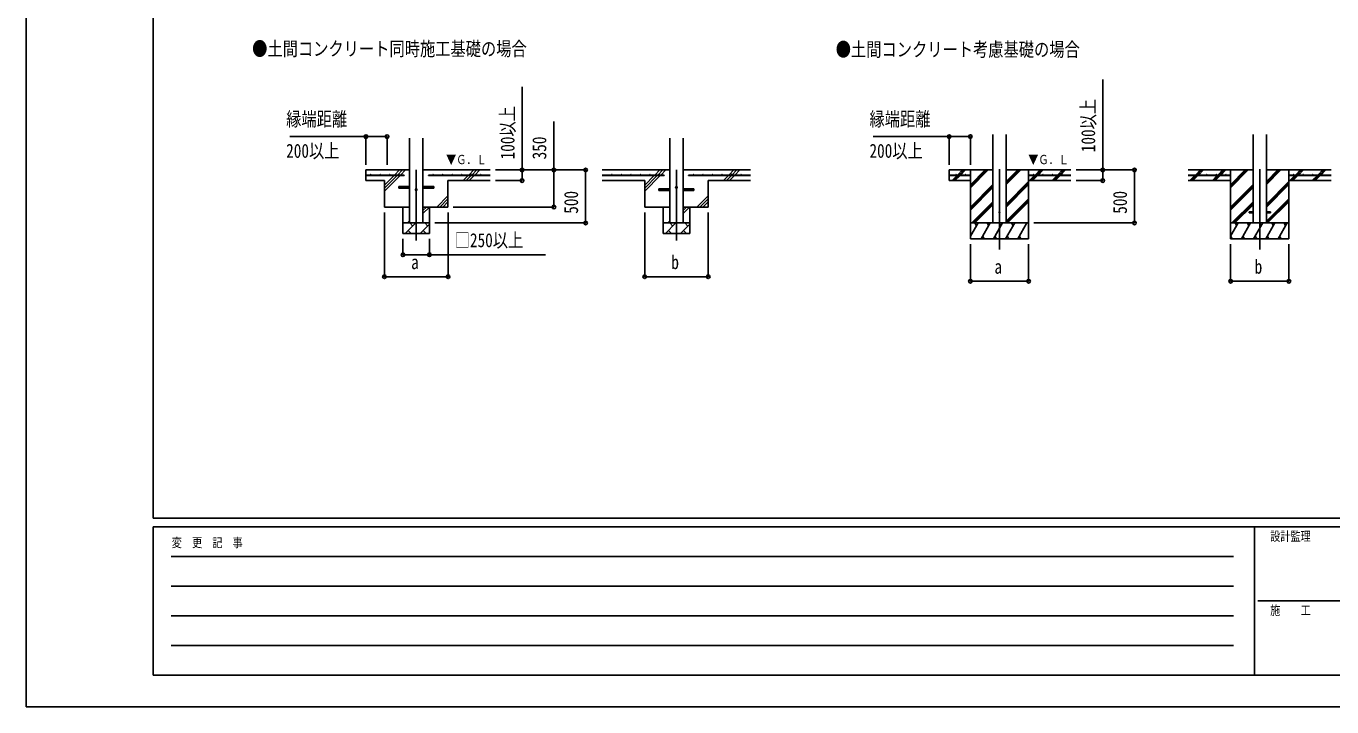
# Model space of a CAD drawing. Units: millimetres, scale not verified. Extents: x -16820 to 16820, y -11880 to 11880.
# Drawn here: x -16820 to -4490, y -11880 to -5456 of the extents above; entities that cross this region are included whole.
import ezdxf
from ezdxf.enums import TextEntityAlignment as Align

# ---------------------------------------------------------------- set-up
doc = ezdxf.new("R2010")
doc.units = ezdxf.units.MM
doc.header["$LTSCALE"] = 50
for name, color, linetype in [('0-2_USER1', 3, 'Continuous'), ('0-3_YKK_12', 2, 'Continuous'), ('0-4_YKK_13', 4, 'Continuous'), ('0-5_YKK_A1', 4, 'Continuous'), ('0-6_YKK_D', 6, 'Continuous'), ('0-7_YKK_ZWAK', 7, 'Continuous')]:
    doc.layers.add(name, color=color, linetype=linetype)
doc.styles.add('ＭＳ ゴシック', font='')
doc.styles.get('ＭＳ ゴシック').set_extended_font_data('MS Gothic')

msp = doc.modelspace()

# ---------------------------------------------------------------- linework, layer by layer
at = {"layer": '0-3_YKK_12'}
for p, q in [((-13136.63, -6813.94), (-13136.63, -7479.89)), ((-10679.24, -6813.94), (-10679.24, -7479.89)), ((-7628.77, -6804.73), (-7628.77, -7563.94)), ((-5171.38, -6804.73), (-5171.38, -7563.94))]:
    msp.add_line(p, q, dxfattribs=at)
at = {"layer": '0-4_YKK_13'}
for p, q in [((-13301.63, -6970.94), (-13199.13, -6970.94)), ((-13301.63, -6986.94), (-13301.63, -6970.94)), ((-13301.63, -6986.94), (-13199.13, -6986.94)), ((-13074.13, -6970.94), (-12971.63, -6970.94)), ((-13074.13, -6986.94), (-12971.63, -6986.94)), ((-12971.63, -6970.94), (-12971.63, -6986.94)), ((-10844.24, -6990.94), (-10741.74, -6990.94)), ((-10844.24, -7006.94), (-10844.24, -6990.94)), ((-10844.24, -7006.94), (-10741.74, -7006.94)), ((-10616.74, -6990.94), (-10514.24, -6990.94)), ((-10616.74, -7006.94), (-10514.24, -7006.94)), ((-10514.24, -6990.94), (-10514.24, -7006.94)), ((-5271.38, -7209.44), (-5271.38, -7218.44)), ((-5271.38, -7209.44), (-5233.88, -7209.44)), ((-5271.38, -7218.44), (-5233.88, -7218.44)), ((-5108.88, -7209.44), (-5071.38, -7209.44)), ((-5108.88, -7218.44), (-5071.38, -7218.44)), ((-5071.38, -7209.44), (-5071.38, -7218.44))]:
    msp.add_line(p, q, dxfattribs=at)
for centre, radius in [((-13136.63, -6998.94), 8), ((-10679.24, -6978.94), 8), ((-7628.77, -7213.94), 5)]:
    msp.add_circle(centre, radius, dxfattribs=at)
at = {"layer": '0-5_YKK_A1'}
for p, q in [((-13199.13, -7313.94), (-13199.13, -6513.94)), ((-13074.13, -6513.94), (-13074.13, -7313.94)), ((-10741.74, -7313.94), (-10741.74, -6513.94)), ((-10616.74, -6513.94), (-10616.74, -7313.94)), ((-7691.27, -7313.94), (-7691.27, -6478.59)), ((-7566.27, -7313.94), (-7566.27, -6478.59)), ((-5233.88, -6477.59), (-5233.88, -7313.94)), ((-5108.88, -6477.59), (-5108.88, -7313.94)), ((-13199.13, -6813.94), (-13611.63, -6813.94)), ((-13611.63, -6813.94), (-13611.63, -6913.94)), ((-13251.63, -6861.44), (-13611.63, -6861.44)), ((-13251.63, -6866.44), (-13611.63, -6866.44)), ((-13436.63, -7013.94), (-13289.13, -6866.44)), ((-13436.63, -6957.37), (-13345.7, -6866.44)), ((-13436.63, -6985.65), (-13317.42, -6866.44)), ((-13340.7, -6861.44), (-13293.2, -6813.94)), ((-13312.42, -6861.44), (-13264.92, -6813.94)), ((-13284.13, -6861.44), (-13236.63, -6813.94)), ((-13251.63, -6861.44), (-13251.63, -6866.44)), ((-12436.63, -6813.94), (-13074.13, -6813.94)), ((-13021.63, -6861.44), (-12436.63, -6861.44)), ((-13021.63, -6861.44), (-13021.63, -6866.44)), ((-13021.63, -6866.44), (-12436.63, -6866.44)), ((-12693.2, -6913.94), (-12645.7, -6866.44)), ((-12664.92, -6913.94), (-12617.42, -6866.44)), ((-12640.7, -6861.44), (-12593.2, -6813.94)), ((-12636.63, -6913.94), (-12589.13, -6866.44)), ((-12612.42, -6861.44), (-12564.92, -6813.94)), ((-12584.13, -6861.44), (-12536.63, -6813.94)), ((-10741.74, -6813.94), (-11379.24, -6813.94)), ((-10794.24, -6861.44), (-11379.24, -6861.44)), ((-10794.24, -6866.44), (-11379.24, -6866.44)), ((-10979.24, -7013.94), (-10831.74, -6866.44)), ((-10979.24, -6957.37), (-10888.31, -6866.44)), ((-10979.24, -6985.65), (-10860.03, -6866.44)), ((-10883.31, -6861.44), (-10835.81, -6813.94)), ((-10855.03, -6861.44), (-10807.53, -6813.94)), ((-10826.74, -6861.44), (-10779.24, -6813.94)), ((-10794.24, -6861.44), (-10794.24, -6866.44)), ((-9979.24, -6813.94), (-10616.74, -6813.94)), ((-10564.24, -6861.44), (-9979.24, -6861.44)), ((-10564.24, -6861.44), (-10564.24, -6866.44)), ((-10564.24, -6866.44), (-9979.24, -6866.44)), ((-10235.81, -6913.94), (-10188.31, -6866.44)), ((-10207.53, -6913.94), (-10160.03, -6866.44)), ((-10183.31, -6861.44), (-10135.81, -6813.94)), ((-10179.24, -6913.94), (-10131.74, -6866.44)), ((-10155.03, -6861.44), (-10107.53, -6813.94)), ((-10126.74, -6861.44), (-10079.24, -6813.94)), ((-7903.77, -6861.44), (-8103.77, -6861.44)), ((-7903.77, -6866.44), (-8103.77, -6866.44)), ((-8075.9, -6912.53), (-8029.81, -6866.44)), ((-8063.17, -6913.94), (-8015.66, -6866.44)), ((-8049.02, -6913.94), (-8001.52, -6866.44)), ((-8024.81, -6861.44), (-7977.31, -6813.94)), ((-8010.66, -6861.44), (-7963.16, -6813.94)), ((-7996.52, -6861.44), (-7949.02, -6813.94)), ((-7903.77, -6813.94), (-7903.77, -7463.94)), ((-7903.77, -6980.82), (-7736.89, -6813.94)), ((-7903.77, -6966.67), (-7751.03, -6813.94)), ((-7903.77, -6952.53), (-7765.17, -6813.94)), ((-7903.77, -6861.44), (-7903.77, -6866.44)), ((-7566.27, -6951.69), (-7428.52, -6813.94)), ((-7566.27, -6937.54), (-7442.66, -6813.94)), ((-7566.27, -6923.4), (-7456.81, -6813.94)), ((-7566.27, -6813.94), (-6953.77, -6813.94)), ((-7353.77, -6813.94), (-7353.77, -7463.94)), ((-7353.77, -6861.44), (-6953.77, -6861.44)), ((-7353.77, -6861.44), (-7353.77, -6866.44)), ((-7353.77, -6866.44), (-6953.77, -6866.44)), ((-7344.68, -6913.94), (-7297.17, -6866.44)), ((-7330.53, -6913.94), (-7283.03, -6866.44)), ((-7316.39, -6913.94), (-7268.89, -6866.44)), ((-7292.17, -6861.44), (-7244.67, -6813.94)), ((-7278.03, -6861.44), (-7230.53, -6813.94)), ((-7263.89, -6861.44), (-7216.39, -6813.94)), ((-7132.54, -6913.94), (-7085.04, -6866.44)), ((-7118.4, -6913.94), (-7070.9, -6866.44)), ((-7104.26, -6913.94), (-7056.76, -6866.44)), ((-7080.04, -6861.44), (-7032.54, -6813.94)), ((-7065.9, -6861.44), (-7018.4, -6813.94)), ((-7051.76, -6861.44), (-7004.26, -6813.94)), ((-5233.88, -6813.94), (-5846.38, -6813.94)), ((-5446.38, -6861.44), (-5846.38, -6861.44)), ((-5446.38, -6866.44), (-5846.38, -6866.44)), ((-5832.05, -6913.94), (-5784.55, -6866.44)), ((-5817.91, -6913.94), (-5770.41, -6866.44)), ((-5803.77, -6913.94), (-5756.27, -6866.44)), ((-5779.55, -6861.44), (-5732.05, -6813.94)), ((-5765.41, -6861.44), (-5763.74, -6859.77)), ((-5760.55, -6856.58), (-5717.91, -6813.94)), ((-5751.27, -6861.44), (-5703.77, -6813.94)), ((-5618.51, -6912.53), (-5572.42, -6866.44)), ((-5605.78, -6913.94), (-5558.28, -6866.44)), ((-5591.63, -6913.94), (-5544.13, -6866.44)), ((-5567.42, -6861.44), (-5519.92, -6813.94)), ((-5553.28, -6861.44), (-5505.78, -6813.94)), ((-5539.13, -6861.44), (-5491.63, -6813.94)), ((-5446.38, -6813.94), (-5446.38, -7463.94)), ((-5446.38, -6980.82), (-5279.5, -6813.94)), ((-5446.38, -6966.67), (-5293.64, -6813.94)), ((-5446.38, -6952.53), (-5307.79, -6813.94)), ((-5446.38, -6861.44), (-5446.38, -6866.44)), ((-5108.88, -6951.69), (-4971.13, -6813.94)), ((-5108.88, -6937.54), (-4985.28, -6813.94)), ((-5108.88, -6923.4), (-4999.42, -6813.94)), ((-5108.88, -6813.94), (-4496.38, -6813.94)), ((-4896.38, -6813.94), (-4896.38, -7463.94)), ((-4896.38, -6861.44), (-4496.38, -6861.44)), ((-4896.38, -6861.44), (-4896.38, -6866.44)), ((-4896.38, -6866.44), (-4496.38, -6866.44)), ((-4887.29, -6913.94), (-4839.79, -6866.44)), ((-4873.14, -6913.94), (-4825.64, -6866.44)), ((-4859, -6913.94), (-4811.5, -6866.44)), ((-4834.79, -6861.44), (-4787.29, -6813.94)), ((-4820.64, -6861.44), (-4773.14, -6813.94)), ((-4806.5, -6861.44), (-4759, -6813.94)), ((-4675.15, -6913.94), (-4627.65, -6866.44)), ((-4661.01, -6913.94), (-4613.51, -6866.44)), ((-4646.87, -6913.94), (-4599.37, -6866.44)), ((-4622.65, -6861.44), (-4575.15, -6813.94)), ((-4608.51, -6861.44), (-4561.01, -6813.94)), ((-4594.37, -6861.44), (-4546.87, -6813.94)), ((-13436.63, -6913.94), (-13611.63, -6913.94)), ((-13436.63, -6913.94), (-13436.63, -7163.94)), ((-12436.63, -6913.94), (-12836.63, -6913.94)), ((-12836.63, -6913.94), (-12836.63, -7163.94)), ((-10979.24, -6913.94), (-11379.24, -6913.94)), ((-10979.24, -6913.94), (-10979.24, -7163.94)), ((-10379.24, -6913.94), (-10379.24, -7163.94)), ((-10379.24, -6913.94), (-9979.24, -6913.94)), ((-7903.77, -6913.94), (-8103.77, -6913.94)), ((-7903.77, -7164.66), (-7691.27, -6952.17)), ((-7903.77, -7178.81), (-7691.27, -6966.31)), ((-7903.77, -7192.95), (-7691.27, -6980.45)), ((-7566.27, -7135.53), (-7353.77, -6923.03)), ((-7566.27, -7149.67), (-7353.77, -6937.18)), ((-7566.27, -7163.82), (-7353.77, -6951.32)), ((-7353.77, -6913.94), (-6953.77, -6913.94)), ((-5446.38, -6913.94), (-5846.38, -6913.94)), ((-5446.38, -7164.66), (-5233.88, -6952.17)), ((-5446.38, -7178.81), (-5233.88, -6966.31)), ((-5446.38, -7192.95), (-5233.88, -6980.45)), ((-5108.88, -7135.53), (-4896.38, -6923.03)), ((-5108.88, -7149.67), (-4896.38, -6937.18)), ((-5108.88, -7163.82), (-4896.38, -6951.32)), ((-4896.38, -6913.94), (-4496.38, -6913.94)), ((-12943.2, -7163.94), (-12836.63, -7057.37)), ((-12914.92, -7163.94), (-12836.63, -7085.65)), ((-12886.63, -7163.94), (-12836.63, -7113.94)), ((-10485.81, -7163.94), (-10379.24, -7057.37)), ((-10457.53, -7163.94), (-10379.24, -7085.65)), ((-10429.24, -7163.94), (-10379.24, -7113.94)), ((-7890.91, -7313.94), (-7691.27, -7114.3)), ((-7876.77, -7313.94), (-7691.27, -7128.44)), ((-7862.63, -7313.94), (-7691.27, -7142.58)), ((-7566.27, -7297.66), (-7353.77, -7085.16)), ((-7566.27, -7311.8), (-7353.77, -7099.31)), ((-7554.26, -7313.94), (-7353.77, -7113.45)), ((-5433.52, -7313.94), (-5233.88, -7114.3)), ((-5419.38, -7313.94), (-5233.88, -7128.44)), ((-5405.24, -7313.94), (-5233.88, -7142.58)), ((-5108.88, -7297.66), (-4896.38, -7085.16)), ((-5108.88, -7311.8), (-4896.38, -7099.31)), ((-5096.87, -7313.94), (-4896.38, -7113.45)), ((-13199.13, -7163.94), (-13436.63, -7163.94)), ((-13261.63, -7163.94), (-13261.63, -7413.94)), ((-13074.13, -7225.6), (-13012.46, -7163.94)), ((-13074.13, -7197.32), (-13040.75, -7163.94)), ((-12836.63, -7163.94), (-13074.13, -7163.94)), ((-13011.63, -7163.94), (-13011.63, -7413.94)), ((-10741.74, -7163.94), (-10979.24, -7163.94)), ((-10804.24, -7163.94), (-10804.24, -7413.94)), ((-10616.74, -7225.6), (-10555.08, -7163.94)), ((-10616.74, -7197.32), (-10583.36, -7163.94)), ((-10379.24, -7163.94), (-10616.74, -7163.94)), ((-10554.24, -7163.94), (-10554.24, -7413.94)), ((-13011.63, -7313.94), (-13261.63, -7313.94)), ((-13240.9, -7413.94), (-13140.9, -7313.94)), ((-13219.03, -7313.94), (-13199.13, -7294.04)), ((-13212.34, -7385.38), (-13183.79, -7413.94)), ((-13169.45, -7342.49), (-13198, -7313.94)), ((-13099.47, -7413.94), (-13011.63, -7326.09)), ((-13070.92, -7385.38), (-13042.37, -7413.94)), ((-13028.03, -7342.49), (-13056.58, -7313.94)), ((-10554.24, -7313.94), (-10804.24, -7313.94)), ((-10783.51, -7413.94), (-10683.51, -7313.94)), ((-10761.64, -7313.94), (-10741.74, -7294.04)), ((-10754.95, -7385.38), (-10726.4, -7413.94)), ((-10712.06, -7342.49), (-10740.61, -7313.94)), ((-10642.09, -7413.94), (-10554.24, -7326.09)), ((-10613.53, -7385.38), (-10584.98, -7413.94)), ((-10570.64, -7342.49), (-10599.19, -7313.94)), ((-7353.77, -7313.94), (-7903.77, -7313.94)), ((-7903.77, -7439.39), (-7831.34, -7313.94)), ((-7846.34, -7339.92), (-7861.35, -7313.94)), ((-7802.48, -7463.94), (-7715.87, -7313.94)), ((-7730.87, -7339.92), (-7745.87, -7313.94)), ((-7687.01, -7463.94), (-7600.4, -7313.94)), ((-7615.4, -7339.92), (-7630.41, -7313.94)), ((-7571.54, -7463.94), (-7484.93, -7313.94)), ((-7499.93, -7339.92), (-7514.93, -7313.94)), ((-7456.07, -7463.94), (-7369.46, -7313.94)), ((-7399.46, -7313.94), (-7399.46, -7313.94)), ((-4896.38, -7313.94), (-5446.38, -7313.94)), ((-5446.38, -7439.39), (-5373.95, -7313.94)), ((-5388.96, -7339.92), (-5403.96, -7313.94)), ((-5345.09, -7463.94), (-5258.48, -7313.94)), ((-5273.48, -7339.92), (-5288.48, -7313.94)), ((-5229.62, -7463.94), (-5143.01, -7313.94)), ((-5158.01, -7339.92), (-5173.02, -7313.94)), ((-5114.15, -7463.94), (-5027.54, -7313.94)), ((-5042.54, -7339.92), (-5057.55, -7313.94)), ((-4998.68, -7463.94), (-4912.07, -7313.94)), ((-4927.07, -7339.92), (-4942.07, -7313.94)), ((-13011.63, -7413.94), (-13261.63, -7413.94)), ((-10554.24, -7413.94), (-10804.24, -7413.94)), ((-7903.77, -7463.94), (-7353.77, -7463.94)), ((-7787.48, -7437.96), (-7772.48, -7463.94)), ((-7672.01, -7437.96), (-7657.01, -7463.94)), ((-7556.54, -7437.96), (-7541.54, -7463.94)), ((-7441.07, -7437.96), (-7426.07, -7463.94)), ((-5446.38, -7463.94), (-4896.38, -7463.94)), ((-5445.56, -7437.96), (-5430.56, -7463.94)), ((-5330.09, -7437.96), (-5315.09, -7463.94)), ((-5214.62, -7437.96), (-5199.62, -7463.94)), ((-5099.15, -7437.96), (-5084.15, -7463.94)), ((-4983.68, -7437.96), (-4968.68, -7463.94))]:
    msp.add_line(p, q, dxfattribs=at)
msp.add_lwpolyline([(-7691.27, -6813.94), (-8103.77, -6813.94), (-8103.77, -6913.94)], dxfattribs=at)
for centre in [(-13566.63, -6858.94), (-13476.63, -6858.94), (-13386.63, -6858.94), (-13296.63, -6858.94), (-12976.63, -6858.94), (-12886.63, -6858.94), (-12796.63, -6858.94), (-12706.63, -6858.94), (-12616.63, -6858.94), (-12526.63, -6858.94), (-11289.24, -6858.94), (-11199.24, -6858.94), (-11109.24, -6858.94), (-11019.24, -6858.94), (-10929.24, -6858.94), (-10839.24, -6858.94), (-10519.24, -6858.94), (-10429.24, -6858.94), (-10339.24, -6858.94), (-10249.24, -6858.94), (-10159.24, -6858.94), (-10069.24, -6858.94), (-8038.77, -6858.94), (-7948.77, -6858.94), (-7308.77, -6858.94), (-7218.77, -6858.94), (-7128.77, -6858.94), (-7038.77, -6858.94), (-5761.38, -6858.94), (-5671.38, -6858.94), (-5581.38, -6858.94), (-5491.38, -6858.94), (-4851.38, -6858.94), (-4761.38, -6858.94), (-4671.38, -6858.94), (-4581.38, -6858.94)]:
    msp.add_circle(centre, 2.5, dxfattribs=at)
at = {"layer": '0-6_YKK_D'}
for p, q in [((-13611.63, -6498.68), (-14329.44, -6498.68)), ((-13611.63, -6763.94), (-13611.63, -6497.68)), ((-13611.63, -6498.68), (-13411.63, -6498.68)), ((-13411.63, -6763.94), (-13411.63, -6497.68)), ((-8103.77, -6498.68), (-8821.58, -6498.68)), ((-8103.77, -6763.94), (-8103.77, -6497.68)), ((-8103.77, -6498.68), (-7903.77, -6498.68)), ((-7903.77, -6763.94), (-7903.77, -6497.68)), ((-12386.63, -6813.94), (-12135.63, -6813.94)), ((-12386.63, -6813.94), (-11535.63, -6813.94)), ((-12386.63, -6813.94), (-11835.63, -6813.94)), ((-11536.63, -7313.94), (-11536.63, -6813.94)), ((-6903.77, -6813.94), (-6352.77, -6813.94)), ((-6903.77, -6813.94), (-6652.77, -6813.94)), ((-6353.77, -7313.94), (-6353.77, -6813.94)), ((-12386.63, -6913.94), (-12135.63, -6913.94)), ((-6903.77, -6913.94), (-6652.77, -6913.94)), ((-13436.63, -7213.94), (-13436.63, -7821.9)), ((-12835.63, -7213.94), (-12835.63, -7821.9)), ((-12786.63, -7163.94), (-11835.63, -7163.94)), ((-10979.24, -7213.94), (-10979.24, -7821.9)), ((-10379.24, -7213.94), (-10379.24, -7821.9)), ((-12961.63, -7313.94), (-11535.63, -7313.94)), ((-7303.77, -7313.94), (-6352.77, -7313.94)), ((-13261.63, -7463.94), (-13261.63, -7614.94)), ((-13011.63, -7463.94), (-13011.63, -7614.94)), ((-7903.77, -7513.94), (-7903.77, -7864.94)), ((-7353.77, -7513.94), (-7353.77, -7864.94)), ((-5446.38, -7513.94), (-5446.38, -7864.94)), ((-4896.38, -7513.94), (-4896.38, -7864.94)), ((-13436.63, -7820.9), (-12835.63, -7820.9)), ((-10979.24, -7820.9), (-10379.24, -7820.9)), ((-7903.77, -7863.94), (-7353.77, -7863.94)), ((-5446.38, -7863.94), (-4896.38, -7863.94))]:
    msp.add_line(p, q, dxfattribs=at)
for points in [[(-12136.63, -6913.94), (-12136.63, -6813.94), (-12136.63, -6029.14)], [(-6653.77, -6913.94), (-6653.77, -6813.94), (-6653.77, -5961.14)], [(-11836.63, -7163.94), (-11836.63, -6813.94), (-11836.63, -6355.54)], [(-13261.63, -7613.94), (-13011.63, -7613.94), (-11915.5, -7613.94)]]:
    msp.add_lwpolyline(points, dxfattribs=at)
for centre in [(-13611.63, -6498.68), (-13411.63, -6498.68), (-8103.77, -6498.68), (-7903.77, -6498.68), (-12136.63, -6813.94), (-12136.63, -6913.94), (-11836.63, -6813.94), (-11536.63, -6813.94), (-6653.77, -6813.94), (-6653.77, -6913.94), (-6353.77, -6813.94), (-11836.63, -7163.94), (-11536.63, -7313.94), (-6353.77, -7313.94), (-13261.63, -7613.94), (-13011.63, -7613.94), (-13436.63, -7820.9), (-12835.63, -7820.9), (-10979.24, -7820.9), (-10379.24, -7820.9), (-7903.77, -7863.94), (-7353.77, -7863.94), (-5446.38, -7863.94), (-4896.38, -7863.94)]:
    msp.add_circle(centre, 17, dxfattribs=at)
at = {"layer": '0-7_YKK_ZWAK'}
for p, q in [((-15619.92, -10100), (-15619.92, 11100)), ((15580.08, -10100), (-15619.92, -10100)), ((-5219.92, -10180), (-15619.92, -10180)), ((-15619.92, -11580), (-15619.92, -10180)), ((-5219.92, -10180), (-5219.92, -11580)), ((-19.92, -10180), (-5219.92, -10180)), ((-15449.92, -10460), (-5419.92, -10460)), ((-15449.92, -10740), (-5419.92, -10740)), ((-5189.92, -10880), (-19.92, -10880)), ((-15449.92, -11020), (-5419.92, -11020)), ((-15449.92, -11300), (-5419.92, -11300)), ((-15619.92, -11580), (-5219.92, -11580)), ((-5219.92, -11580), (-19.92, -11580))]:
    msp.add_line(p, q, dxfattribs=at)
msp.add_lwpolyline([(-16820, -11880), (16820, -11880), (16820, 11880), (-16820, 11880)], close=True, dxfattribs=at)

# ---------------------------------------------------------------- texts
at = {"layer": '0-2_USER1', "style": 'ＭＳ ゴシック', "width": 0.8}
for s, p in [('●土間コンクリート同時施工基礎の場合', (-14685.61, -5775.4)), ('●土間コンクリート考慮基礎の場合', (-9175.25, -5781.86))]:
    msp.add_text(s, height=132, dxfattribs=at).set_placement(p, align=Align.BOTTOM_LEFT)
at = {"layer": '0-5_YKK_A1', "style": 'ＭＳ ゴシック', "width": 0.8}
for p in [(-12854.48, -6785.49), (-7357.64, -6785.49)]:
    msp.add_text('▼Ｇ．Ｌ', height=87.98, dxfattribs=at).set_placement(p, align=Align.BOTTOM_LEFT)
at = {"layer": '0-6_YKK_D', "style": 'ＭＳ ゴシック', "width": 0.8}
for s, p in [('100以上', (-6685.77, -6645.94)), ('100以上', (-12168.63, -6713.94)), ('350', (-11868.63, -6713.94)), ('500', (-11568.63, -7227.14)), ('500', (-6385.77, -7227.14))]:
    msp.add_text(s, height=132, rotation=90, dxfattribs=at).set_placement(p, align=Align.BOTTOM_LEFT)
for s, p in [('縁端距離', (-14364.43, -6438.68)), ('縁端距離', (-8856.57, -6438.68)), ('200以上', (-14364.43, -6738.68)), ('200以上', (-8856.57, -6738.68)), ('□250以上', (-12773.1, -7581.94)), ('b', (-10727.24, -7788.9)), ('a', (-13184.63, -7788.9)), ('a', (-7676.77, -7831.94)), ('b', (-5219.38, -7831.94))]:
    msp.add_text(s, height=132, dxfattribs=at).set_placement(p, align=Align.BOTTOM_LEFT)
at = {"layer": '0-7_YKK_ZWAK', "style": 'ＭＳ ゴシック', "width": 0.8}
for s, p in [('設計監理', (-5073.25, -10340)), ('変  更  記  事', (-15445.24, -10400)), ('施\u3000\u3000工', (-5073.25, -11040))]:
    msp.add_text(s, height=87.98, dxfattribs=at).set_placement(p, align=Align.BOTTOM_LEFT)

doc.saveas('drawing.dxf')
